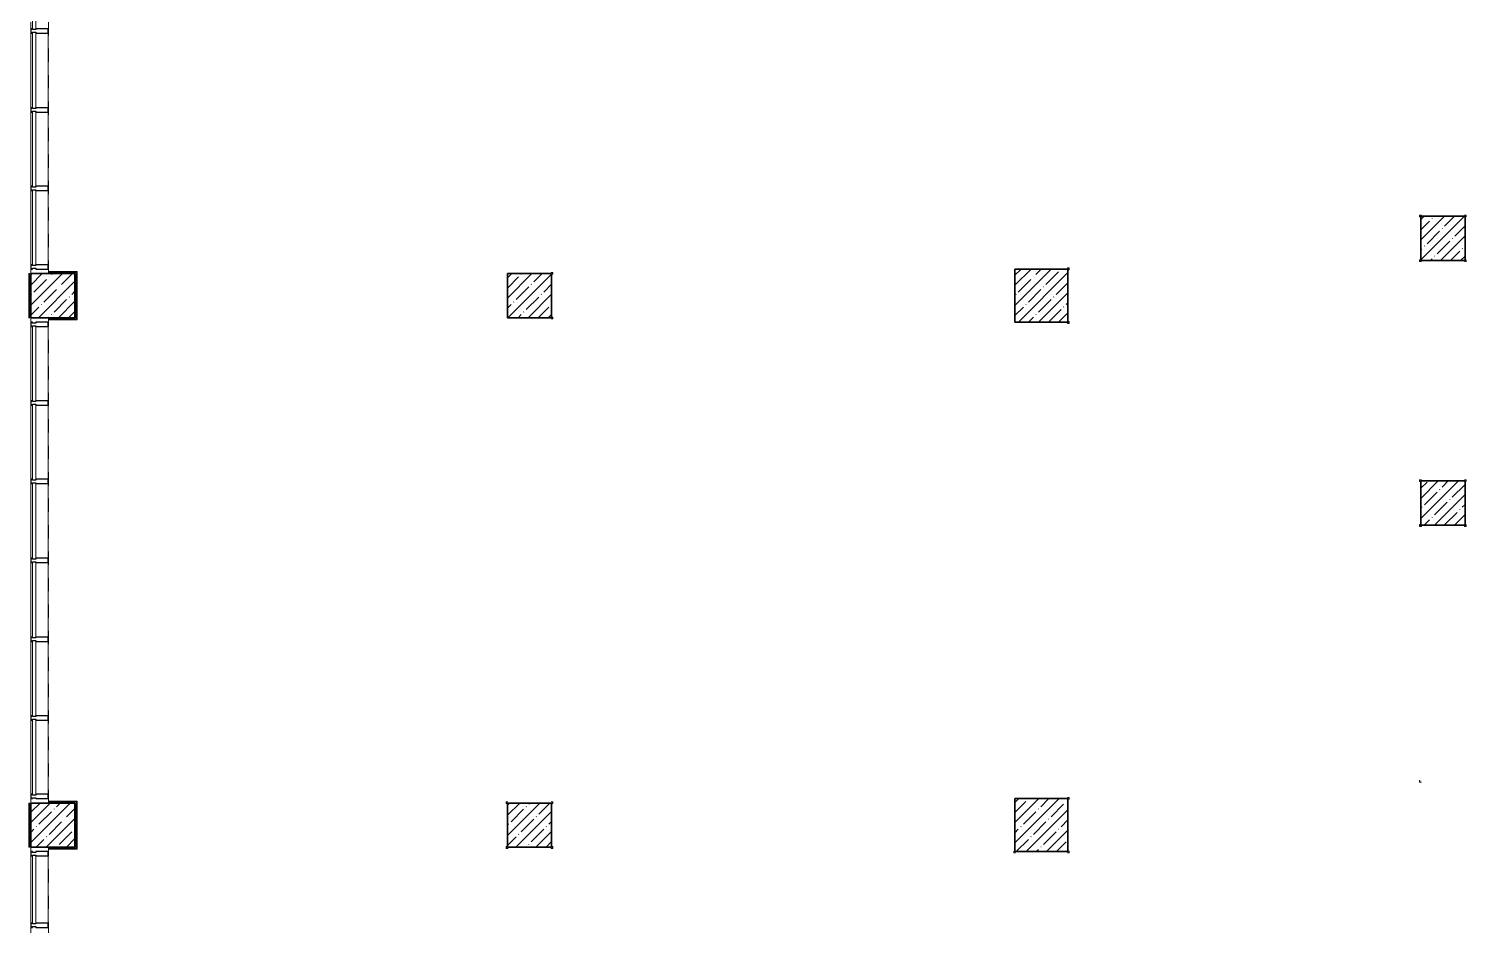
# Model space of a CAD drawing. Header units: millimetres. Extents: x 5993 to 95364, y 94667 to 143522.
# Drawn here: x 48130 to 49456, y 116503 to 117330 of the extents above; entities that cross this region are included whole.
import ezdxf

# ---------------------------------------------------------------- set-up
doc = ezdxf.new("R2010")
doc.units = ezdxf.units.MM
doc.linetypes.add('Штрих короткий', pattern=[300, 150, -150])
for name, color, linetype, lineweight in [('0-2', 7, 'Continuous', 9), ('Импосты витража', 7, 'Continuous', 9), ('Импосты витража-1', 7, 'Continuous', 25), ('Несущие колонны', 7, 'Continuous', 9), ('Несущие колонны-1', 7, 'Continuous', 35), ('Обобщенные модели', 7, 'Continuous', 9), ('Остекление-1', 7, 'Continuous', 9), ('Перекрытия', 7, 'Continuous', 9), ('Перемычка-1', 7, 'Штрих короткий', 9), ('Стены', 7, 'Continuous', 9)]:
    doc.layers.add(name, color=color, linetype=linetype, lineweight=lineweight)

# ---------------------------------------------------------------- blocks, each defined once
blk = doc.blocks.new('BSC_Колонна _Прямоугольная - 600х600-26981669-АИ2_01_План напольных покрытий и плинтусов 1го этажа _Часть 2_')
at = {"layer": 'Несущие колонны'}
h = blk.add_hatch(dxfattribs=at)
h.set_pattern_fill('FP_20', color=256, style=0, pattern_type=2)
h.set_pattern_definition([(45, (-91300, -38500), (-114.04925, 114.04925), []), (45, (-91185.95, -38500), (-114.04925, 114.04925), [201.613, -40.323, 3.353, -36.97])])
h.paths.add_polyline_path([(-300, -300), (300, -300), (300, 300), (-300, 300), (-300, -7)], flags=0)
at = {"layer": 'Несущие колонны-1'}
for p, q in [((300, 300), (-300, 300)), ((-300, 300), (-300, -300)), ((300, -300), (300, 300)), ((-300, -300), (300, -300))]:
    blk.add_line(p, q, dxfattribs=at)
blk = doc.blocks.new('BSC_Колонна _Прямоугольная - 600х600-V12-АИ2_01_План напольных покрытий и плинтусов 1го этажа _Часть 2_')
at = {"layer": 'Несущие колонны'}
h = blk.add_hatch(dxfattribs=at)
h.set_pattern_fill('FP_21', color=256, style=0, pattern_type=2)
h.set_pattern_definition([(45, (-91300, -32500), (-114.04925, 114.04925), []), (45, (-91185.95, -32500), (-114.04925, 114.04925), [201.613, -40.323, 3.353, -36.97])])
h.paths.add_polyline_path([(-300, -300), (300, -300), (300, 300), (-300, 300)], flags=0)
at = {"layer": 'Несущие колонны-1'}
for p, q in [((300, 300), (-300, 300)), ((-300, 300), (-300, -300)), ((300, -300), (300, 300)), ((-300, -300), (300, -300))]:
    blk.add_line(p, q, dxfattribs=at)
blk = doc.blocks.new('BSC_Колонна _Прямоугольная - 500х500-27170131-АИ2_01_План напольных покрытий и плинтусов 1го этажа _Часть 2_')
at = {"layer": 'Несущие колонны'}
h = blk.add_hatch(dxfattribs=at)
h.set_pattern_fill('FP_28', color=256, style=0, pattern_type=2)
h.set_pattern_definition([(45, (-80100, -32500), (-114.04925, 114.04925), []), (45, (-79985.95, -32500), (-114.04925, 114.04925), [201.613, -40.323, 3.353, -36.97])])
h.paths.add_polyline_path([(-250, -250), (250, -250), (250, 250), (-250, 250)], flags=0)
at = {"layer": 'Несущие колонны-1'}
for p, q in [((250, 250), (-250, 250)), ((-250, 250), (-250, -250)), ((250, -250), (250, 250)), ((-250, -250), (250, -250))]:
    blk.add_line(p, q, dxfattribs=at)
blk = doc.blocks.new('BSC_Колонна _Прямоугольная - 500х500-V19-АИ2_01_План напольных покрытий и плинтусов 1го этажа _Часть 2_')
at = {"layer": 'Несущие колонны'}
h = blk.add_hatch(dxfattribs=at)
h.set_pattern_fill('FP_29', color=256, style=0, pattern_type=2)
h.set_pattern_definition([(45, (-85500, -32500), (-114.04925, 114.04925), []), (45, (-85385.95, -32500), (-114.04925, 114.04925), [201.613, -40.323, 3.353, -36.97])])
h.paths.add_polyline_path([(-250, -250), (250, -250), (250, 250), (-250, 250)], flags=0)
at = {"layer": 'Несущие колонны-1'}
for p, q in [((250, 250), (-250, 250)), ((-250, 250), (-250, -250)), ((250, -250), (250, 250)), ((-250, -250), (250, -250))]:
    blk.add_line(p, q, dxfattribs=at)
blk = doc.blocks.new('BSC_Колонна _Прямоугольная - 500х500-V35-АИ2_01_План напольных покрытий и плинтусов 1го этажа _Часть 2_')
at = {"layer": 'Несущие колонны'}
h = blk.add_hatch(dxfattribs=at)
h.set_pattern_fill('FP_45', color=256, style=0, pattern_type=2)
h.set_pattern_definition([(45, (-95850, -36150), (-114.04925, 114.04925), []), (45, (-95735.95, -36150), (-114.04925, 114.04925), [201.613, -40.323, 3.353, -36.97])])
h.paths.add_polyline_path([(-250, -250), (250, -250), (250, 250), (-250, 250)], flags=0)
at = {"layer": 'Несущие колонны-1'}
for p, q in [((250, 250), (-250, 250)), ((-250, 250), (-250, -250)), ((250, -250), (250, 250)), ((-250, -250), (250, -250))]:
    blk.add_line(p, q, dxfattribs=at)
blk = doc.blocks.new('BSC_Колонна _Прямоугольная - 500х500-V37-АИ2_01_План напольных покрытий и плинтусов 1го этажа _Часть 2_')
at = {"layer": 'Несущие колонны'}
h = blk.add_hatch(dxfattribs=at)
h.set_pattern_fill('FP_47', color=256, style=0, pattern_type=2)
h.set_pattern_definition([(45, (-95850, -39150), (-114.04925, 114.04925), []), (45, (-95735.95, -39150), (-114.04925, 114.04925), [201.613, -40.323, 3.353, -36.97])])
h.paths.add_polyline_path([(-250, -250), (250, -250), (250, 250), (-250, 250)], flags=0)
at = {"layer": 'Несущие колонны-1'}
for p, q in [((250, 250), (-250, 250)), ((-250, 250), (-250, -250)), ((250, -250), (250, 250)), ((-250, -250), (250, -250))]:
    blk.add_line(p, q, dxfattribs=at)
blk = doc.blocks.new('BSC_Колонна _Прямоугольная - 500х500-V87-АИ2_01_План напольных покрытий и плинтусов 1го этажа _Часть 2_')
at = {"layer": 'Несущие колонны'}
h = blk.add_hatch(dxfattribs=at)
h.set_pattern_fill('FP_105', color=256, style=0, pattern_type=2)
h.set_pattern_definition([(45, (-80100, -38500), (-114.04925, 114.04925), []), (45, (-79985.95, -38500), (-114.04925, 114.04925), [201.613, -40.323, 3.353, -36.97])])
h.paths.add_polyline_path([(-250, -250), (250, -250), (250, 250), (-250, 250), (-250, -7)], flags=0)
at = {"layer": 'Несущие колонны-1'}
for p, q in [((250, 250), (-250, 250)), ((-250, 250), (-250, -250)), ((250, -250), (250, 250)), ((-250, -250), (250, -250))]:
    blk.add_line(p, q, dxfattribs=at)
blk = doc.blocks.new('BSC_Колонна _Прямоугольная - 500х500-V88-АИ2_01_План напольных покрытий и плинтусов 1го этажа _Часть 2_')
at = {"layer": 'Несущие колонны'}
h = blk.add_hatch(dxfattribs=at)
h.set_pattern_fill('FP_106', color=256, style=0, pattern_type=2)
h.set_pattern_definition([(45, (-85500, -38500), (-114.04925, 114.04925), []), (45, (-85385.95, -38500), (-114.04925, 114.04925), [201.613, -40.323, 3.353, -36.97])])
h.paths.add_polyline_path([(-250, -250), (250, -250), (250, 250), (-250, 250), (-250, -7)], flags=0)
at = {"layer": 'Несущие колонны-1'}
for p, q in [((250, 250), (-250, 250)), ((-250, 250), (-250, -250)), ((250, -250), (250, 250)), ((-250, -250), (250, -250))]:
    blk.add_line(p, q, dxfattribs=at)
blk = doc.blocks.new('PNS_Панель прямоугольная2 - Нр_Стекло - 40мм-28950253-АИ2_01_План напольных покрытий и плинтусов 1го этажа _Часть 2_')
at = {"layer": 'Остекление-1'}
for p, q in [((-380, 40), (380, 40)), ((-390, 0), (390, 0)), ((380, 0), (-380, 0))]:
    blk.add_line(p, q, dxfattribs=at)
blk = doc.blocks.new('Прямоугольный импост - Импост структурный с накладкой - 180мм-26943387-АИ2_01_План напольных покрытий и плинтусов 1го этажа _Часть 2_')
at = {"layer": 'Импосты витража-1'}
for p, q in [((-25, 0), (-25, 17)), ((-25, 17), (25, 17)), ((-15, 0), (-25, 0)), ((-15, -40), (-15, 0)), ((25, 0), (15, 0)), ((15, 0), (15, -40)), ((25, 17), (25, 0)), ((-25, -180), (-25, -40)), ((-25, -40), (-15, -40)), ((15, -40), (25, -40)), ((25, -40), (25, -180)), ((25, -180), (-25, -180))]:
    blk.add_line(p, q, dxfattribs=at)
blk = doc.blocks.new('Прямоугольный импост - Импост структурный с накладкой - 180мм-26946020-АИ2_01_План напольных покрытий и плинтусов 1го этажа _Часть 2_')
at = {"layer": 'Импосты витража'}
for p, q in [((79850, 31390), (79850, 32150)), ((80047, 31390), (80047, 32150))]:
    blk.add_line(p, q, dxfattribs=at)
blk = doc.blocks.new('PNS_Панель прямоугольная2 - Нр_Стекло - 40мм-35249831-АИ2_01_План напольных покрытий и плинтусов 1го этажа _Часть 2_')
at = {"layer": 'Остекление-1'}
for p, q in [((-422.5, 40), (422.5, 40)), ((-432.5, 0), (432.5, 0)), ((422.5, 0), (-422.5, 0))]:
    blk.add_line(p, q, dxfattribs=at)
blk = doc.blocks.new('PNS_Панель прямоугольная2 - Нр_Стекло - 40мм-28940488-АИ2_01_План напольных покрытий и плинтусов 1го этажа _Часть 2_')
at = {"layer": 'Остекление-1'}
for p, q in [((-420, 40), (420, 40)), ((-430, 0), (430, 0)), ((420, 0), (-420, 0))]:
    blk.add_line(p, q, dxfattribs=at)
blk = doc.blocks.new('Прямоугольный импост - Импост структурный с накладкой - 180мм-26944798-АИ2_01_План напольных покрытий и плинтусов 1го этажа _Часть 2_')
at = {"layer": 'Импосты витража-1'}
for p, q in [((-25, 0), (-25, 17)), ((-25, 17), (25, 17)), ((-15, 0), (-25, 0)), ((-15, -40), (-15, 0)), ((25, 0), (15, 0)), ((15, 0), (15, -40)), ((25, 17), (25, 0)), ((-25, -180), (-25, -40)), ((-25, -40), (-15, -40)), ((15, -40), (25, -40)), ((25, -40), (25, -180)), ((25, -180), (-25, -180))]:
    blk.add_line(p, q, dxfattribs=at)
blk = doc.blocks.new('Прямоугольный импост - Импост структурный с накладкой - 180мм-26816280-АИ2_01_План напольных покрытий и плинтусов 1го этажа _Часть 2_')
at = {"layer": 'Импосты витража'}
for p, q in [((79850, 43310), (79850, 44150)), ((80047, 43310), (80047, 44150))]:
    blk.add_line(p, q, dxfattribs=at)
blk = doc.blocks.new('Прямоугольный импост - Импост структурный с накладкой - 180мм-35249830-АИ2_01_План напольных покрытий и плинтусов 1го этажа _Часть 2_')
at = {"layer": 'Импосты витража'}
for p, q in [((79850, 41525), (79850, 42370)), ((80047, 41525), (80047, 42370))]:
    blk.add_line(p, q, dxfattribs=at)
blk = doc.blocks.new('Проем_Дверь_Прямоугольный - 5500х2800h_витражные проемы-35263616-АИ2_01_План напольных покрытий и плинтусов 1го этажа _Часть 2_')
at = {"layer": 'Перемычка-1'}
for p, q in [((2750, 100), (-2750, 100)), ((2750, -100), (-2750, -100))]:
    blk.add_line(p, q, dxfattribs=at)

msp = doc.modelspace()

# ---------------------------------------------------------------- linework, layer by layer
at = {"layer": 'Обобщенные модели'}
for p, q in [((49414.6, 117158.5), (49412.9, 117158.5)), ((49412.9, 117158.5), (49412.9, 117156.9)), ((49412.9, 117156.9), (49413.1, 117156.9)), ((49413.1, 117156.9), (49413.1, 117158.3)), ((49413.1, 117158.3), (49414.6, 117158.3)), ((49414.6, 117158.3), (49414.6, 117158.5)), ((49454.3, 117158.5), (49454.3, 117158.3)), ((49455.9, 117158.5), (49454.3, 117158.5)), ((49454.3, 117158.3), (49455.7, 117158.3)), ((49455.7, 117158.3), (49455.7, 117156.9)), ((49455.7, 117156.9), (49455.9, 117156.9)), ((49455.9, 117156.9), (49455.9, 117158.5)), ((49413.1, 117117.1), (49412.9, 117117.1)), ((49412.9, 117117.1), (49412.9, 117115.5)), ((49413.1, 117115.7), (49413.1, 117117.1)), ((49455.9, 117117.1), (49455.7, 117117.1)), ((49455.7, 117117.1), (49455.7, 117115.7)), ((49455.9, 117115.5), (49455.9, 117117.1)), ((48611.8, 117105.6), (48611.8, 117105.4)), ((48613.5, 117105.6), (48611.8, 117105.6)), ((48611.8, 117105.4), (48613.3, 117105.4)), ((48613.3, 117105.4), (48613.3, 117104)), ((48613.3, 117104), (48613.5, 117104)), ((48613.5, 117104), (48613.5, 117105.6)), ((49088, 117109.7), (49088, 117109.5)), ((49089.6, 117109.7), (49088, 117109.7)), ((49088, 117109.5), (49089.5, 117109.5)), ((49089.5, 117109.5), (49089.5, 117108)), ((49089.5, 117108), (49089.6, 117108)), ((49089.6, 117108), (49089.6, 117109.7)), ((49412.9, 117115.5), (49414.6, 117115.5)), ((49414.6, 117115.7), (49413.1, 117115.7)), ((49414.6, 117115.5), (49414.6, 117115.7)), ((49455.7, 117115.7), (49454.3, 117115.7)), ((49454.3, 117115.7), (49454.3, 117115.5)), ((49454.3, 117115.5), (49455.9, 117115.5)), ((48613.5, 117064.2), (48613.3, 117064.2)), ((48613.3, 117064.2), (48613.3, 117062.8)), ((48613.5, 117062.6), (48613.5, 117064.2)), ((48613.3, 117062.8), (48611.8, 117062.8)), ((48611.8, 117062.8), (48611.8, 117062.6)), ((48611.8, 117062.6), (48613.5, 117062.6)), ((49089.5, 117058.7), (49088, 117058.7)), ((49088, 117058.7), (49088, 117058.5)), ((49088, 117058.5), (49089.6, 117058.5)), ((49089.6, 117060.2), (49089.5, 117060.2)), ((49089.5, 117060.2), (49089.5, 117058.7)), ((49089.6, 117058.5), (49089.6, 117060.2)), ((49414.6, 116914.3), (49412.9, 116914.3)), ((49412.9, 116914.3), (49412.9, 116912.7)), ((49412.9, 116912.7), (49413.1, 116912.7)), ((49413.1, 116912.7), (49413.1, 116914.1)), ((49413.1, 116914.1), (49414.6, 116914.1)), ((49414.6, 116914.1), (49414.6, 116914.3)), ((49454.3, 116914.3), (49454.3, 116914.1)), ((49455.9, 116914.3), (49454.3, 116914.3)), ((49454.3, 116914.1), (49455.7, 116914.1)), ((49455.7, 116914.1), (49455.7, 116912.7)), ((49455.7, 116912.7), (49455.9, 116912.7)), ((49455.9, 116912.7), (49455.9, 116914.3)), ((49413.1, 116873), (49412.9, 116873)), ((49412.9, 116873), (49412.9, 116871.3)), ((49412.9, 116871.3), (49414.6, 116871.3)), ((49413.1, 116871.5), (49413.1, 116873)), ((49414.6, 116871.5), (49413.1, 116871.5)), ((49414.6, 116871.3), (49414.6, 116871.5)), ((49455.7, 116871.5), (49454.3, 116871.5)), ((49454.3, 116871.5), (49454.3, 116871.3)), ((49454.3, 116871.3), (49455.9, 116871.3)), ((49455.9, 116873), (49455.7, 116873)), ((49455.7, 116873), (49455.7, 116871.5)), ((49455.9, 116871.3), (49455.9, 116873)), ((49413.1, 116636.9), (49412.9, 116636.9)), ((49412.9, 116636.9), (49412.9, 116635.3)), ((49412.9, 116635.3), (49414.6, 116635.3)), ((49413.1, 116635.4), (49413.1, 116636.9)), ((49414.6, 116635.4), (49413.1, 116635.4)), ((49414.6, 116635.3), (49414.6, 116635.4)), ((48572.1, 116617.2), (48570.5, 116617.2)), ((48570.5, 116617.2), (48570.5, 116615.6)), ((48570.5, 116615.6), (48570.7, 116615.6)), ((48570.7, 116615.6), (48570.7, 116617.1)), ((48570.7, 116617.1), (48572.1, 116617.1)), ((48572.1, 116617.1), (48572.1, 116617.2)), ((48611.8, 116617.2), (48611.8, 116617.1)), ((48613.5, 116617.2), (48611.8, 116617.2)), ((48611.8, 116617.1), (48613.3, 116617.1)), ((48613.3, 116617.1), (48613.3, 116615.6)), ((48613.3, 116615.6), (48613.5, 116615.6)), ((48613.5, 116615.6), (48613.5, 116617.2)), ((49088, 116621.3), (49088, 116621.1)), ((49089.6, 116621.3), (49088, 116621.3)), ((49088, 116621.1), (49089.5, 116621.1)), ((49089.5, 116621.1), (49089.5, 116619.7)), ((49089.5, 116619.7), (49089.6, 116619.7)), ((49089.6, 116619.7), (49089.6, 116621.3)), ((48570.7, 116575.9), (48570.5, 116575.9)), ((48570.5, 116575.9), (48570.5, 116574.2)), ((48570.5, 116574.2), (48572.1, 116574.2)), ((48570.7, 116574.4), (48570.7, 116575.9)), ((48572.1, 116574.4), (48570.7, 116574.4)), ((48572.1, 116574.2), (48572.1, 116574.4)), ((48613.3, 116574.4), (48611.8, 116574.4)), ((48611.8, 116574.4), (48611.8, 116574.2)), ((48611.8, 116574.2), (48613.5, 116574.2)), ((48613.5, 116575.9), (48613.3, 116575.9)), ((48613.3, 116575.9), (48613.3, 116574.4)), ((48613.5, 116574.2), (48613.5, 116575.9)), ((49038.7, 116571.8), (49038.5, 116571.8)), ((49038.5, 116571.8), (49038.5, 116570.2)), ((49038.5, 116570.2), (49040.1, 116570.2)), ((49038.7, 116570.3), (49038.7, 116571.8)), ((49040.1, 116570.3), (49038.7, 116570.3)), ((49040.1, 116570.2), (49040.1, 116570.3)), ((49089.5, 116570.3), (49088, 116570.3)), ((49088, 116570.3), (49088, 116570.2)), ((49088, 116570.2), (49089.6, 116570.2)), ((49089.6, 116571.8), (49089.5, 116571.8)), ((49089.5, 116571.8), (49089.5, 116570.3)), ((49089.6, 116570.2), (49089.6, 116571.8))]:
    msp.add_line(p, q, dxfattribs=at)
at = {"layer": 'Перекрытия'}
for p, q in [((48132.1, 117104.4), (48132.1, 117108.5)), ((48132.1, 117059.7), (48132.1, 117063.8)), ((48132.1, 116616.1), (48132.1, 116620.1)), ((48132.1, 116571.3), (48132.1, 116575.4))]:
    msp.add_line(p, q, dxfattribs=at)
at = {"layer": 'Стены'}
for p, q in [((48130.1, 117063.8), (48130.1, 117104.4)), ((48130.1, 117104.4), (48131.1, 117104.4)), ((48131.1, 117104.4), (48131.1, 117063.8)), ((48148.9, 117106.3), (48174.7, 117106.3)), ((48148.9, 117106.3), (48148.9, 117105.4)), ((48173.8, 117105.4), (48148.9, 117105.4)), ((48173.8, 117062.8), (48173.8, 117105.4)), ((48174.7, 117106.3), (48174.7, 117061.9)), ((48130.1, 117063.8), (48131.1, 117063.8)), ((48148.9, 117062.8), (48173.8, 117062.8)), ((48148.9, 117062.8), (48148.9, 117061.9)), ((48174.7, 117061.9), (48148.9, 117061.9)), ((48130.1, 116575.4), (48130.1, 116616.1)), ((48130.1, 116616.1), (48131.1, 116616.1)), ((48131.1, 116616.1), (48131.1, 116575.4)), ((48148.9, 116617.9), (48174.7, 116617.9)), ((48148.9, 116617.9), (48148.9, 116617.1)), ((48173.8, 116617.1), (48148.9, 116617.1)), ((48173.8, 116574.4), (48173.8, 116617.1)), ((48174.7, 116617.9), (48174.7, 116573.5)), ((48130.1, 116575.4), (48131.1, 116575.4)), ((48148.9, 116574.4), (48173.8, 116574.4)), ((48148.9, 116574.4), (48148.9, 116573.5)), ((48174.7, 116573.5), (48148.9, 116573.5))]:
    msp.add_line(p, q, dxfattribs=at)

# ---------------------------------------------------------------- block references
at = {"layer": '0-2', "xscale": 0.08139549610658335, "yscale": 0.08139549610658335, "zscale": 0.08139549610658335}
for name, p, rotation in [('Проем_Дверь_Прямоугольный - 5500х2800h_витражные проемы-35263616-АИ2_01_План напольных покрытий и плинтусов 1го этажа _Часть 2_', (48140.2, 117328.3), 269.9999999999999), ('PNS_Панель прямоугольная2 - Нр_Стекло - 40мм-35249831-АИ2_01_План напольных покрытий и плинтусов 1го этажа _Часть 2_', (48133.5, 117364.7), 269.9999999999997), ('PNS_Панель прямоугольная2 - Нр_Стекло - 40мм-35249831-АИ2_01_План напольных покрытий и плинтусов 1го этажа _Часть 2_', (48133.5, 117291.9), 269.9999999999997), ('PNS_Панель прямоугольная2 - Нр_Стекло - 40мм-28940488-АИ2_01_План напольных покрытий и плинтусов 1го этажа _Часть 2_', (48133.5, 117219.2), 269.9999999999997), ('PNS_Панель прямоугольная2 - Нр_Стекло - 40мм-28940488-АИ2_01_План напольных покрытий и плинтусов 1го этажа _Часть 2_', (48133.5, 117146.8), 269.9999999999997), ('Проем_Дверь_Прямоугольный - 5500х2800h_витражные проемы-35263616-АИ2_01_План напольных покрытий и плинтусов 1го этажа _Часть 2_', (48140.2, 116839.9), 269.9999999999999), ('PNS_Панель прямоугольная2 - Нр_Стекло - 40мм-28940488-АИ2_01_План напольных покрытий и плинтусов 1го этажа _Часть 2_', (48133.5, 117021.4), 269.9999999999997), ('PNS_Панель прямоугольная2 - Нр_Стекло - 40мм-28940488-АИ2_01_План напольных покрытий и плинтусов 1го этажа _Часть 2_', (48133.5, 116949), 269.9999999999997), ('PNS_Панель прямоугольная2 - Нр_Стекло - 40мм-35249831-АИ2_01_План напольных покрытий и плинтусов 1го этажа _Часть 2_', (48133.5, 116876.3), 269.9999999999997), ('PNS_Панель прямоугольная2 - Нр_Стекло - 40мм-35249831-АИ2_01_План напольных покрытий и плинтусов 1го этажа _Часть 2_', (48133.5, 116803.5), 269.9999999999997), ('PNS_Панель прямоугольная2 - Нр_Стекло - 40мм-28940488-АИ2_01_План напольных покрытий и плинтусов 1го этажа _Часть 2_', (48133.5, 116730.8), 269.9999999999997), ('PNS_Панель прямоугольная2 - Нр_Стекло - 40мм-28940488-АИ2_01_План напольных покрытий и плинтусов 1го этажа _Часть 2_', (48133.5, 116658.4), 269.9999999999997), ('Проем_Дверь_Прямоугольный - 5500х2800h_витражные проемы-35263616-АИ2_01_План напольных покрытий и плинтусов 1го этажа _Часть 2_', (48140.2, 116351.5), 269.9999999999999), ('PNS_Панель прямоугольная2 - Нр_Стекло - 40мм-28950253-АИ2_01_План напольных покрытий и плинтусов 1го этажа _Часть 2_', (48133.5, 116536.3), 269.9999999999997)]:
    msp.add_blockref(name, p, dxfattribs=dict(at, rotation=rotation))
at = {"layer": '0-2', "extrusion": (0, 0, -1), "xscale": 0.08139549610658335, "yscale": 0.08139549610658335, "zscale": 0.08139549610658335, "rotation": 270.0000000000002}
for name, p in [('Прямоугольный импост - Импост структурный с накладкой - 180мм-26943387-АИ2_01_План напольных покрытий и плинтусов 1го этажа _Часть 2_', (-48133.5, 117328.3)), ('Прямоугольный импост - Импост структурный с накладкой - 180мм-26944798-АИ2_01_План напольных покрытий и плинтусов 1го этажа _Часть 2_', (-48133.5, 117255.4)), ('Прямоугольный импост - Импост структурный с накладкой - 180мм-26943387-АИ2_01_План напольных покрытий и плинтусов 1го этажа _Часть 2_', (-48133.5, 117183)), ('Прямоугольный импост - Импост структурный с накладкой - 180мм-26943387-АИ2_01_План напольных покрытий и плинтусов 1го этажа _Часть 2_', (-48133.5, 117110.6)), ('Прямоугольный импост - Импост структурный с накладкой - 180мм-26943387-АИ2_01_План напольных покрытий и плинтусов 1го этажа _Часть 2_', (-48133.5, 117057.6)), ('Прямоугольный импост - Импост структурный с накладкой - 180мм-26943387-АИ2_01_План напольных покрытий и плинтусов 1го этажа _Часть 2_', (-48133.5, 116985.2)), ('Прямоугольный импост - Импост структурный с накладкой - 180мм-26944798-АИ2_01_План напольных покрытий и плинтусов 1го этажа _Часть 2_', (-48133.5, 116912.8)), ('Прямоугольный импост - Импост структурный с накладкой - 180мм-26943387-АИ2_01_План напольных покрытий и плинтусов 1го этажа _Часть 2_', (-48133.5, 116839.9)), ('Прямоугольный импост - Импост структурный с накладкой - 180мм-26944798-АИ2_01_План напольных покрытий и плинтусов 1го этажа _Часть 2_', (-48133.5, 116767.1)), ('Прямоугольный импост - Импост структурный с накладкой - 180мм-26943387-АИ2_01_План напольных покрытий и плинтусов 1го этажа _Часть 2_', (-48133.5, 116694.6)), ('Прямоугольный импост - Импост структурный с накладкой - 180мм-26943387-АИ2_01_План напольных покрытий и плинтусов 1го этажа _Часть 2_', (-48133.5, 116622.2)), ('Прямоугольный импост - Импост структурный с накладкой - 180мм-26943387-АИ2_01_План напольных покрытий и плинтусов 1го этажа _Часть 2_', (-48133.5, 116569.3)), ('Прямоугольный импост - Импост структурный с накладкой - 180мм-26943387-АИ2_01_План напольных покрытий и плинтусов 1го этажа _Часть 2_', (-48133.5, 116503.3))]:
    msp.add_blockref(name, p, dxfattribs=at)
at = {"layer": '0-2', "xscale": 0.08139549610658335, "yscale": 0.08139549610658335, "zscale": 0.08139549610658335}
for name, p in [('Прямоугольный импост - Импост структурный с накладкой - 180мм-35249830-АИ2_01_План напольных покрытий и плинтусов 1го этажа _Часть 2_', (41632.7, 113877.5)), ('Прямоугольный импост - Импост структурный с накладкой - 180мм-26816280-АИ2_01_План напольных покрытий и плинтусов 1го этажа _Часть 2_', (41632.7, 113659.8)), ('Прямоугольный импост - Импост структурный с накладкой - 180мм-26816280-АИ2_01_План напольных покрытий и плинтусов 1го этажа _Часть 2_', (41632.7, 113587.3)), ('BSC_Колонна _Прямоугольная - 500х500-V37-АИ2_01_План напольных покрытий и плинтусов 1го этажа _Часть 2_', (49434.4, 117137)), ('BSC_Колонна _Прямоугольная - 500х500-V87-АИ2_01_План напольных покрытий и плинтусов 1го этажа _Часть 2_', (48152.4, 117084.1)), ('BSC_Колонна _Прямоугольная - 500х500-V88-АИ2_01_План напольных покрытий и плинтусов 1го этажа _Часть 2_', (48592, 117084.1)), ('BSC_Колонна _Прямоугольная - 600х600-26981669-АИ2_01_План напольных покрытий и плинтусов 1го этажа _Часть 2_', (49064.1, 117084.1)), ('Прямоугольный импост - Импост структурный с накладкой - 180мм-26816280-АИ2_01_План напольных покрытий и плинтусов 1го этажа _Часть 2_', (41632.7, 113462)), ('Прямоугольный импост - Импост структурный с накладкой - 180мм-26816280-АИ2_01_План напольных покрытий и плинтусов 1го этажа _Часть 2_', (41632.7, 113389.6)), ('Прямоугольный импост - Импост структурный с накладкой - 180мм-35249830-АИ2_01_План напольных покрытий и плинтусов 1го этажа _Часть 2_', (41632.7, 113462)), ('BSC_Колонна _Прямоугольная - 500х500-V35-АИ2_01_План напольных покрытий и плинтусов 1го этажа _Часть 2_', (49434.4, 116892.8)), ('Прямоугольный импост - Импост структурный с накладкой - 180мм-35249830-АИ2_01_План напольных покрытий и плинтусов 1го этажа _Часть 2_', (41632.7, 113389.2)), ('Прямоугольный импост - Импост структурный с накладкой - 180мм-26816280-АИ2_01_План напольных покрытий и плинтусов 1го этажа _Часть 2_', (41632.7, 113171.4)), ('Прямоугольный импост - Импост структурный с накладкой - 180мм-26816280-АИ2_01_План напольных покрытий и плинтусов 1го этажа _Часть 2_', (41632.7, 113099)), ('BSC_Колонна _Прямоугольная - 500х500-27170131-АИ2_01_План напольных покрытий и плинтусов 1го этажа _Часть 2_', (48152.4, 116595.7)), ('BSC_Колонна _Прямоугольная - 500х500-V19-АИ2_01_План напольных покрытий и плинтусов 1го этажа _Часть 2_', (48592, 116595.7)), ('BSC_Колонна _Прямоугольная - 600х600-V12-АИ2_01_План напольных покрытий и плинтусов 1го этажа _Часть 2_', (49064.1, 116595.7)), ('Прямоугольный импост - Импост структурный с накладкой - 180мм-26946020-АИ2_01_План напольных покрытий и плинтусов 1го этажа _Часть 2_', (41632.7, 113950.4))]:
    msp.add_blockref(name, p, dxfattribs=at)

doc.saveas('drawing.dxf')
